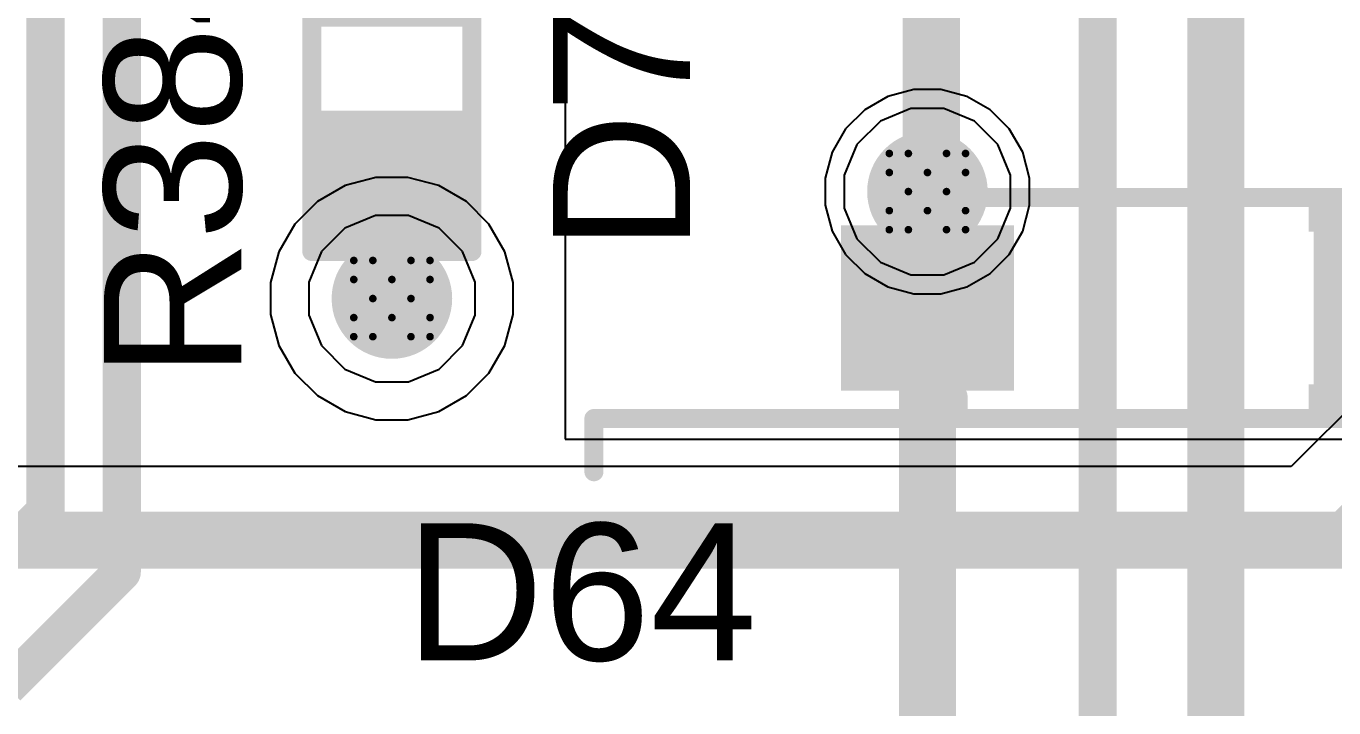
# Model space of a CAD drawing. Header units: inches. Extents: x 0 to 5379, y 0 to 5429.
# Drawn here: x 203.29 to 212, y 129.93 to 134.48 of the extents above; entities that cross this region are included whole.
import ezdxf

# ---------------------------------------------------------------- set-up
doc = ezdxf.new("R2010")
doc.units = ezdxf.units.IN
for name, color, linetype in [('Bottom Layer', 5, 'Continuous'), ('Bottom Solder', 6, 'Continuous'), ('Drill Drawing', 1, 'Continuous'), ('GND01', 16, 'Continuous'), ('GND02', 76, 'Continuous'), ('PWR', 156, 'Continuous'), ('SIG 01', 90, 'Continuous'), ('Top Layer', 1, 'Continuous'), ('Top Overlay', 2, 'Continuous'), ('Top Paste', 8, 'Continuous'), ('Top Solder', 216, 'Continuous'), ('Via Holes', 16, 'Continuous')]:
    doc.layers.add(name, color=color, linetype=linetype)
doc.styles.add('Arial', font='', dxfattribs={"height": 0.2})
doc.styles.get('Arial').set_extended_font_data('Arial')

# ---------------------------------------------------------------- blocks, each defined once
blk = doc.blocks.new('R___0603_387')
at = {"layer": 'Top Layer'}
for points in [[(-0.381, 0.4445), (-0.381, -0.4445), (-1.143, -0.4445), (-1.143, 0.4445)], [(1.143, 0.4445), (1.143, -0.4445), (0.381, -0.4445), (0.381, 0.4445)]]:
    blk.add_hatch(color=1, dxfattribs=at).paths.add_polyline_path(points)
at = {"layer": 'Top Paste'}
for points in [[(-0.381, 0.4445), (-0.381, -0.4445), (-1.143, -0.4445), (-1.143, 0.4445)], [(1.143, 0.4445), (1.143, -0.4445), (0.381, -0.4445), (0.381, 0.4445)]]:
    blk.add_hatch(color=8, dxfattribs=at).paths.add_polyline_path(points)
at = {"layer": 'Top Solder'}
for points in [[(-0.2794, 0.5461), (-0.2794, -0.5461), (-1.2446, -0.5461), (-1.2446, 0.5461)], [(1.2446, 0.5461), (1.2446, -0.5461), (0.2794, -0.5461), (0.2794, 0.5461)]]:
    blk.add_hatch(color=216, dxfattribs=at).paths.add_polyline_path(points)
at = {"layer": 'Top Overlay'}
for points in [[(-1.2192, 0.5334, 0.127, 0.127, 0), (1.2192, 0.5334, 0.127, 0.127, 0)], [(-1.2192, 0.5334, 0.127, 0.127, 0), (-1.2192, -0.5334, 0.127, 0.127, 0)], [(1.2192, 0.5334, 0.127, 0.127, 0), (1.2192, -0.5334, 0.127, 0.127, 0)], [(-1.2192, -0.5334, 0.127, 0.127, 0), (1.2192, -0.5334, 0.127, 0.127, 0)]]:
    blk.add_lwpolyline(points, format="xyseb", dxfattribs=at)
for points in [[(-1.25095, 0.5334, 0.0635, 0.0635, 1), (-1.18745, 0.5334, 0.0635, 0.0635, 1)], [(-1.25095, 0.5334, 0.0635, 0.0635, 1), (-1.18745, 0.5334, 0.0635, 0.0635, 1)], [(1.18745, 0.5334, 0.0635, 0.0635, 1), (1.25095, 0.5334, 0.0635, 0.0635, 1)], [(1.18745, 0.5334, 0.0635, 0.0635, 1), (1.25095, 0.5334, 0.0635, 0.0635, 1)], [(-1.25095, -0.5334, 0.0635, 0.0635, 1), (-1.18745, -0.5334, 0.0635, 0.0635, 1)], [(-1.25095, -0.5334, 0.0635, 0.0635, 1), (-1.18745, -0.5334, 0.0635, 0.0635, 1)], [(1.18745, -0.5334, 0.0635, 0.0635, 1), (1.25095, -0.5334, 0.0635, 0.0635, 1)], [(1.18745, -0.5334, 0.0635, 0.0635, 1), (1.25095, -0.5334, 0.0635, 0.0635, 1)]]:
    blk.add_lwpolyline(points, format="xyseb", close=True, dxfattribs=at)
blk = doc.blocks.new('SOD_123_872')
at = {"layer": 'Top Layer'}
for points in [[(-1.1, 0.45), (-1.1, -0.45), (-2.05, -0.45), (-2.05, 0.45)], [(2.05, 0.45), (2.05, -0.45), (1.1, -0.45), (1.1, 0.45)]]:
    blk.add_hatch(color=1, dxfattribs=at).paths.add_polyline_path(points)
at = {"layer": 'Top Overlay'}
for points in [[(0.9652, 0.508), (2.8194, 0.508), (2.8194, 0.8), (0.9652, 0.8)], [(2.1198, -0.7875), (2.8194, -0.7875), (2.8194, 0.7873), (2.1198, 0.7873)], [(0.9652, -0.8), (2.8194, -0.8), (2.8194, -0.508), (0.9652, -0.508)]]:
    blk.add_hatch(color=2, dxfattribs=at).paths.add_polyline_path(points)
at = {"layer": 'Top Paste'}
for points in [[(-1.1, 0.45), (-1.1, -0.45), (-2.05, -0.45), (-2.05, 0.45)], [(2.05, 0.45), (2.05, -0.45), (1.1, -0.45), (1.1, 0.45)]]:
    blk.add_hatch(color=8, dxfattribs=at).paths.add_polyline_path(points)
at = {"layer": 'Top Solder'}
for points in [[(-0.9984, 0.5516), (-0.9984, -0.5516), (-2.1516, -0.5516), (-2.1516, 0.5516)], [(2.1516, 0.5516), (2.1516, -0.5516), (0.9984, -0.5516), (0.9984, 0.5516)]]:
    blk.add_hatch(color=216, dxfattribs=at).paths.add_polyline_path(points)
at = {"layer": 'Top Overlay'}
for points in [[(-1.3716, 0.5842, 0.127, 0.127, 0), (-1.3716, 0.7366, 0.127, 0.127, 0)], [(-1.3716, 0.7366, 0.127, 0.127, 0), (0.9652, 0.7366, 0.127, 0.127, 0)], [(-1.3716, -0.7366, 0.127, 0.127, 0), (-1.3716, -0.5842, 0.127, 0.127, 0)], [(-1.3716, -0.7366, 0.127, 0.127, 0), (0.9652, -0.7366, 0.127, 0.127, 0)]]:
    blk.add_lwpolyline(points, format="xyseb", dxfattribs=at)
for points in [[(-1.4033, 0.7366, 0.0635, 0.0635, 1), (-1.3398, 0.7366, 0.0635, 0.0635, 1)], [(-1.4033, 0.7366, 0.0635, 0.0635, 1), (-1.3398, 0.7366, 0.0635, 0.0635, 1)], [(0.9335, 0.7366, 0.0635, 0.0635, 1), (0.997, 0.7366, 0.0635, 0.0635, 1)], [(-1.4033, 0.5842, 0.0635, 0.0635, 1), (-1.3398, 0.5842, 0.0635, 0.0635, 1)], [(-1.4033, -0.5842, 0.0635, 0.0635, 1), (-1.3398, -0.5842, 0.0635, 0.0635, 1)], [(-1.4033, -0.7366, 0.0635, 0.0635, 1), (-1.3398, -0.7366, 0.0635, 0.0635, 1)], [(-1.4033, -0.7366, 0.0635, 0.0635, 1), (-1.3398, -0.7366, 0.0635, 0.0635, 1)], [(0.9335, -0.7366, 0.0635, 0.0635, 1), (0.997, -0.7366, 0.0635, 0.0635, 1)]]:
    blk.add_lwpolyline(points, format="xyseb", close=True, dxfattribs=at)

msp = doc.modelspace()

# ---------------------------------------------------------------- hatches: boundary and pattern name
at = {"layer": 'Bottom Layer'}
h = msp.add_hatch(color=5, dxfattribs=at)
edge = h.paths.add_edge_path()
edge.add_arc((209.2958, 133.3755), 0.3, 0, 360)
h = msp.add_hatch(color=5, dxfattribs=at)
edge = h.paths.add_edge_path()
edge.add_arc((205.7279, 132.6625), 0.3, 0, 360)
at = {"layer": 'Bottom Solder'}
h = msp.add_hatch(color=6, dxfattribs=at)
edge = h.paths.add_edge_path()
edge.add_arc((209.2958, 133.3755), 0.4016, 0, 360)
h = msp.add_hatch(color=6, dxfattribs=at)
edge = h.paths.add_edge_path()
edge.add_arc((205.7279, 132.6625), 0.4016, 0, 360)
at = {"layer": 'GND01'}
h = msp.add_hatch(color=16, dxfattribs=at)
edge = h.paths.add_edge_path()
edge.add_arc((209.2958, 133.3755), 0.3, 0, 360)
h = msp.add_hatch(color=16, dxfattribs=at)
edge = h.paths.add_edge_path()
edge.add_arc((205.7279, 132.6625), 0.3, 0, 360)
at = {"layer": 'GND02'}
h = msp.add_hatch(color=76, dxfattribs=at)
edge = h.paths.add_edge_path()
edge.add_arc((209.2958, 133.3755), 0.3, 0, 360)
h = msp.add_hatch(color=76, dxfattribs=at)
edge = h.paths.add_edge_path()
edge.add_arc((205.7279, 132.6625), 0.3, 0, 360)
at = {"layer": 'PWR'}
h = msp.add_hatch(color=156, dxfattribs=at)
edge = h.paths.add_edge_path()
edge.add_arc((209.2958, 133.3755), 0.3, 0, 360)
h = msp.add_hatch(color=156, dxfattribs=at)
edge = h.paths.add_edge_path()
edge.add_arc((205.7279, 132.6625), 0.3, 0, 360)
at = {"layer": 'SIG 01'}
h = msp.add_hatch(color=90, dxfattribs=at)
edge = h.paths.add_edge_path()
edge.add_arc((209.2958, 133.3755), 0.3, 0, 360)
h = msp.add_hatch(color=90, dxfattribs=at)
edge = h.paths.add_edge_path()
edge.add_arc((205.7279, 132.6625), 0.3, 0, 360)
at = {"layer": 'Top Layer'}
h = msp.add_hatch(color=1, dxfattribs=at)
edge = h.paths.add_edge_path()
edge.add_arc((209.2958, 133.3755), 0.3, 0, 360)
h = msp.add_hatch(color=1, dxfattribs=at)
edge = h.paths.add_edge_path()
edge.add_arc((205.7279, 132.6625), 0.3, 0, 360)
at = {"layer": 'Top Solder'}
h = msp.add_hatch(color=216, dxfattribs=at)
edge = h.paths.add_edge_path()
edge.add_arc((209.2958, 133.3755), 0.4016, 0, 360)
h = msp.add_hatch(color=216, dxfattribs=at)
edge = h.paths.add_edge_path()
edge.add_arc((205.7279, 132.6625), 0.4016, 0, 360)
at = {"layer": 'Via Holes'}
h = msp.add_hatch(color=7, dxfattribs=at)
edge = h.paths.add_edge_path()
edge.add_arc((209.2958, 133.3755), 0.15, 0, 360)
h = msp.add_hatch(color=7, dxfattribs=at)
edge = h.paths.add_edge_path()
edge.add_arc((205.7279, 132.6625), 0.15, 0, 360)

# ---------------------------------------------------------------- linework, layer by layer
at = {"layer": 'Bottom Layer'}
for p, q in [((206.883, 147.2946), (206.883, 131.7244)), ((206.883, 147.2946), (206.883, 131.7244)), ((205.6215, 133.4705), (205.416, 133.4154)), ((205.8342, 133.4705), (205.6215, 133.4705)), ((206.0398, 133.4154), (205.8342, 133.4705)), ((205.416, 133.4154), (205.2318, 133.309)), ((206.224, 133.309), (206.0398, 133.4154)), ((205.2318, 133.309), (205.0813, 133.1586)), ((206.3744, 133.1586), (206.224, 133.309)), ((205.0813, 133.1586), (204.9749, 132.9743)), ((206.4808, 132.9743), (206.3744, 133.1586)), ((204.9749, 132.9743), (204.9199, 132.7688)), ((206.5359, 132.7688), (206.4808, 132.9743)), ((204.9199, 132.7688), (204.9199, 132.5561)), ((206.5359, 132.5561), (206.5359, 132.7688)), ((204.9199, 132.5561), (204.9749, 132.3506)), ((206.4808, 132.3506), (206.5359, 132.5561)), ((204.9749, 132.3506), (205.0813, 132.1663)), ((206.3744, 132.1663), (206.4808, 132.3506)), ((205.0813, 132.1663), (205.2318, 132.0159)), ((206.224, 132.0159), (206.3744, 132.1663)), ((205.2318, 132.0159), (205.416, 131.9095)), ((206.0398, 131.9095), (206.224, 132.0159)), ((205.416, 131.9095), (205.6215, 131.8545)), ((205.8342, 131.8545), (206.0398, 131.9095)), ((205.6215, 131.8545), (205.8342, 131.8545)), ((206.883, 131.7244), (244.6274, 131.7244)), ((206.883, 131.7244), (222.1139, 131.7244))]:
    msp.add_line(p, q, dxfattribs=at)
at = {"layer": 'Drill Drawing'}
for points in [[(209.0418, 133.5025, 0.0508, 0.0508, 0), (209.0418, 133.6295, 0.0508, 0.0508, 0)], [(209.0418, 133.6295, 0.0508, 0.0508, 0), (209.1688, 133.6295, 0.0508, 0.0508, 0)], [(209.1688, 133.6295, 0.0508, 0.0508, 0), (209.2958, 133.5025, 0.0508, 0.0508, 0)], [(209.2958, 133.5025, 0.0508, 0.0508, 0), (209.4228, 133.6295, 0.0508, 0.0508, 0)], [(209.4228, 133.6295, 0.0508, 0.0508, 0), (209.5498, 133.6295, 0.0508, 0.0508, 0)], [(209.5498, 133.5025, 0.0508, 0.0508, 0), (209.5498, 133.6295, 0.0508, 0.0508, 0)], [(209.0418, 133.5025, 0.0508, 0.0508, 0), (209.1688, 133.3755, 0.0508, 0.0508, 0)], [(209.4228, 133.3755, 0.0508, 0.0508, 0), (209.5498, 133.5025, 0.0508, 0.0508, 0)], [(209.0418, 133.2485, 0.0508, 0.0508, 0), (209.1688, 133.3755, 0.0508, 0.0508, 0)], [(209.4228, 133.3755, 0.0508, 0.0508, 0), (209.5498, 133.2485, 0.0508, 0.0508, 0)], [(209.0418, 133.1215, 0.0508, 0.0508, 0), (209.0418, 133.2485, 0.0508, 0.0508, 0)], [(209.1688, 133.1215, 0.0508, 0.0508, 0), (209.2958, 133.2485, 0.0508, 0.0508, 0)], [(209.2958, 133.2485, 0.0508, 0.0508, 0), (209.4228, 133.1215, 0.0508, 0.0508, 0)], [(209.5498, 133.1215, 0.0508, 0.0508, 0), (209.5498, 133.2485, 0.0508, 0.0508, 0)], [(209.0418, 133.1215, 0.0508, 0.0508, 0), (209.1688, 133.1215, 0.0508, 0.0508, 0)], [(209.4228, 133.1215, 0.0508, 0.0508, 0), (209.5498, 133.1215, 0.0508, 0.0508, 0)], [(205.4739, 132.7895, 0.0508, 0.0508, 0), (205.4739, 132.9165, 0.0508, 0.0508, 0)], [(205.4739, 132.9165, 0.0508, 0.0508, 0), (205.6009, 132.9165, 0.0508, 0.0508, 0)], [(205.6009, 132.9165, 0.0508, 0.0508, 0), (205.7279, 132.7895, 0.0508, 0.0508, 0)], [(205.7279, 132.7895, 0.0508, 0.0508, 0), (205.8549, 132.9165, 0.0508, 0.0508, 0)], [(205.8549, 132.9165, 0.0508, 0.0508, 0), (205.9819, 132.9165, 0.0508, 0.0508, 0)], [(205.9819, 132.7895, 0.0508, 0.0508, 0), (205.9819, 132.9165, 0.0508, 0.0508, 0)], [(205.4739, 132.7895, 0.0508, 0.0508, 0), (205.6009, 132.6625, 0.0508, 0.0508, 0)], [(205.8549, 132.6625, 0.0508, 0.0508, 0), (205.9819, 132.7895, 0.0508, 0.0508, 0)], [(205.4739, 132.5355, 0.0508, 0.0508, 0), (205.6009, 132.6625, 0.0508, 0.0508, 0)], [(205.8549, 132.6625, 0.0508, 0.0508, 0), (205.9819, 132.5355, 0.0508, 0.0508, 0)], [(205.4739, 132.4085, 0.0508, 0.0508, 0), (205.4739, 132.5355, 0.0508, 0.0508, 0)], [(205.6009, 132.4085, 0.0508, 0.0508, 0), (205.7279, 132.5355, 0.0508, 0.0508, 0)], [(205.7279, 132.5355, 0.0508, 0.0508, 0), (205.8549, 132.4085, 0.0508, 0.0508, 0)], [(205.9819, 132.4085, 0.0508, 0.0508, 0), (205.9819, 132.5355, 0.0508, 0.0508, 0)], [(205.4739, 132.4085, 0.0508, 0.0508, 0), (205.6009, 132.4085, 0.0508, 0.0508, 0)], [(205.8549, 132.4085, 0.0508, 0.0508, 0), (205.9819, 132.4085, 0.0508, 0.0508, 0)]]:
    msp.add_lwpolyline(points, format="xyseb", dxfattribs=at)
for points in [[(209.0291, 133.6295, 0.0254, 0.0254, 1), (209.0545, 133.6295, 0.0254, 0.0254, 1)], [(209.0291, 133.6295, 0.0254, 0.0254, 1), (209.0545, 133.6295, 0.0254, 0.0254, 1)], [(209.1561, 133.6295, 0.0254, 0.0254, 1), (209.1815, 133.6295, 0.0254, 0.0254, 1)], [(209.1561, 133.6295, 0.0254, 0.0254, 1), (209.1815, 133.6295, 0.0254, 0.0254, 1)], [(209.4101, 133.6295, 0.0254, 0.0254, 1), (209.4355, 133.6295, 0.0254, 0.0254, 1)], [(209.4101, 133.6295, 0.0254, 0.0254, 1), (209.4355, 133.6295, 0.0254, 0.0254, 1)], [(209.5371, 133.6295, 0.0254, 0.0254, 1), (209.5625, 133.6295, 0.0254, 0.0254, 1)], [(209.5371, 133.6295, 0.0254, 0.0254, 1), (209.5625, 133.6295, 0.0254, 0.0254, 1)], [(209.0291, 133.5025, 0.0254, 0.0254, 1), (209.0545, 133.5025, 0.0254, 0.0254, 1)], [(209.0291, 133.5025, 0.0254, 0.0254, 1), (209.0545, 133.5025, 0.0254, 0.0254, 1)], [(209.2831, 133.5025, 0.0254, 0.0254, 1), (209.3085, 133.5025, 0.0254, 0.0254, 1)], [(209.2831, 133.5025, 0.0254, 0.0254, 1), (209.3085, 133.5025, 0.0254, 0.0254, 1)], [(209.5371, 133.5025, 0.0254, 0.0254, 1), (209.5625, 133.5025, 0.0254, 0.0254, 1)], [(209.5371, 133.5025, 0.0254, 0.0254, 1), (209.5625, 133.5025, 0.0254, 0.0254, 1)], [(209.1561, 133.3755, 0.0254, 0.0254, 1), (209.1815, 133.3755, 0.0254, 0.0254, 1)], [(209.1561, 133.3755, 0.0254, 0.0254, 1), (209.1815, 133.3755, 0.0254, 0.0254, 1)], [(209.4101, 133.3755, 0.0254, 0.0254, 1), (209.4355, 133.3755, 0.0254, 0.0254, 1)], [(209.4101, 133.3755, 0.0254, 0.0254, 1), (209.4355, 133.3755, 0.0254, 0.0254, 1)], [(209.0291, 133.2485, 0.0254, 0.0254, 1), (209.0545, 133.2485, 0.0254, 0.0254, 1)], [(209.0291, 133.2485, 0.0254, 0.0254, 1), (209.0545, 133.2485, 0.0254, 0.0254, 1)], [(209.2831, 133.2485, 0.0254, 0.0254, 1), (209.3085, 133.2485, 0.0254, 0.0254, 1)], [(209.2831, 133.2485, 0.0254, 0.0254, 1), (209.3085, 133.2485, 0.0254, 0.0254, 1)], [(209.5371, 133.2485, 0.0254, 0.0254, 1), (209.5625, 133.2485, 0.0254, 0.0254, 1)], [(209.5371, 133.2485, 0.0254, 0.0254, 1), (209.5625, 133.2485, 0.0254, 0.0254, 1)], [(209.0291, 133.1215, 0.0254, 0.0254, 1), (209.0545, 133.1215, 0.0254, 0.0254, 1)], [(209.0291, 133.1215, 0.0254, 0.0254, 1), (209.0545, 133.1215, 0.0254, 0.0254, 1)], [(209.1561, 133.1215, 0.0254, 0.0254, 1), (209.1815, 133.1215, 0.0254, 0.0254, 1)], [(209.1561, 133.1215, 0.0254, 0.0254, 1), (209.1815, 133.1215, 0.0254, 0.0254, 1)], [(209.4101, 133.1215, 0.0254, 0.0254, 1), (209.4355, 133.1215, 0.0254, 0.0254, 1)], [(209.4101, 133.1215, 0.0254, 0.0254, 1), (209.4355, 133.1215, 0.0254, 0.0254, 1)], [(209.5371, 133.1215, 0.0254, 0.0254, 1), (209.5625, 133.1215, 0.0254, 0.0254, 1)], [(209.5371, 133.1215, 0.0254, 0.0254, 1), (209.5625, 133.1215, 0.0254, 0.0254, 1)], [(205.4612, 132.9165, 0.0254, 0.0254, 1), (205.4866, 132.9165, 0.0254, 0.0254, 1)], [(205.4612, 132.9165, 0.0254, 0.0254, 1), (205.4866, 132.9165, 0.0254, 0.0254, 1)], [(205.5882, 132.9165, 0.0254, 0.0254, 1), (205.6136, 132.9165, 0.0254, 0.0254, 1)], [(205.5882, 132.9165, 0.0254, 0.0254, 1), (205.6136, 132.9165, 0.0254, 0.0254, 1)], [(205.8422, 132.9165, 0.0254, 0.0254, 1), (205.8676, 132.9165, 0.0254, 0.0254, 1)], [(205.8422, 132.9165, 0.0254, 0.0254, 1), (205.8676, 132.9165, 0.0254, 0.0254, 1)], [(205.9692, 132.9165, 0.0254, 0.0254, 1), (205.9946, 132.9165, 0.0254, 0.0254, 1)], [(205.9692, 132.9165, 0.0254, 0.0254, 1), (205.9946, 132.9165, 0.0254, 0.0254, 1)], [(205.4612, 132.7895, 0.0254, 0.0254, 1), (205.4866, 132.7895, 0.0254, 0.0254, 1)], [(205.4612, 132.7895, 0.0254, 0.0254, 1), (205.4866, 132.7895, 0.0254, 0.0254, 1)], [(205.7152, 132.7895, 0.0254, 0.0254, 1), (205.7406, 132.7895, 0.0254, 0.0254, 1)], [(205.7152, 132.7895, 0.0254, 0.0254, 1), (205.7406, 132.7895, 0.0254, 0.0254, 1)], [(205.9692, 132.7895, 0.0254, 0.0254, 1), (205.9946, 132.7895, 0.0254, 0.0254, 1)], [(205.9692, 132.7895, 0.0254, 0.0254, 1), (205.9946, 132.7895, 0.0254, 0.0254, 1)], [(205.5882, 132.6625, 0.0254, 0.0254, 1), (205.6136, 132.6625, 0.0254, 0.0254, 1)], [(205.5882, 132.6625, 0.0254, 0.0254, 1), (205.6136, 132.6625, 0.0254, 0.0254, 1)], [(205.8422, 132.6625, 0.0254, 0.0254, 1), (205.8676, 132.6625, 0.0254, 0.0254, 1)], [(205.8422, 132.6625, 0.0254, 0.0254, 1), (205.8676, 132.6625, 0.0254, 0.0254, 1)], [(205.4612, 132.5355, 0.0254, 0.0254, 1), (205.4866, 132.5355, 0.0254, 0.0254, 1)], [(205.4612, 132.5355, 0.0254, 0.0254, 1), (205.4866, 132.5355, 0.0254, 0.0254, 1)], [(205.7152, 132.5355, 0.0254, 0.0254, 1), (205.7406, 132.5355, 0.0254, 0.0254, 1)], [(205.7152, 132.5355, 0.0254, 0.0254, 1), (205.7406, 132.5355, 0.0254, 0.0254, 1)], [(205.9692, 132.5355, 0.0254, 0.0254, 1), (205.9946, 132.5355, 0.0254, 0.0254, 1)], [(205.9692, 132.5355, 0.0254, 0.0254, 1), (205.9946, 132.5355, 0.0254, 0.0254, 1)], [(205.4612, 132.4085, 0.0254, 0.0254, 1), (205.4866, 132.4085, 0.0254, 0.0254, 1)], [(205.4612, 132.4085, 0.0254, 0.0254, 1), (205.4866, 132.4085, 0.0254, 0.0254, 1)], [(205.5882, 132.4085, 0.0254, 0.0254, 1), (205.6136, 132.4085, 0.0254, 0.0254, 1)], [(205.5882, 132.4085, 0.0254, 0.0254, 1), (205.6136, 132.4085, 0.0254, 0.0254, 1)], [(205.8422, 132.4085, 0.0254, 0.0254, 1), (205.8676, 132.4085, 0.0254, 0.0254, 1)], [(205.8422, 132.4085, 0.0254, 0.0254, 1), (205.8676, 132.4085, 0.0254, 0.0254, 1)], [(205.9692, 132.4085, 0.0254, 0.0254, 1), (205.9946, 132.4085, 0.0254, 0.0254, 1)], [(205.9692, 132.4085, 0.0254, 0.0254, 1), (205.9946, 132.4085, 0.0254, 0.0254, 1)]]:
    msp.add_lwpolyline(points, format="xyseb", close=True, dxfattribs=at)
at = {"layer": 'GND01'}
for p, q in [((209.1856, 133.9295), (208.982, 133.8452)), ((209.406, 133.9295), (209.1856, 133.9295)), ((209.6096, 133.8452), (209.406, 133.9295)), ((208.982, 133.8452), (208.8261, 133.6893)), ((209.7654, 133.6893), (209.6096, 133.8452)), ((208.8261, 133.6893), (208.7418, 133.4857)), ((209.8498, 133.4857), (209.7654, 133.6893)), ((208.7418, 133.4857), (208.7418, 133.2653)), ((209.8498, 133.2653), (209.8498, 133.4857)), ((208.7418, 133.2653), (208.8261, 133.0617)), ((209.7654, 133.0617), (209.8498, 133.2653)), ((208.8261, 133.0617), (208.982, 132.9058)), ((209.6096, 132.9058), (209.7654, 133.0617)), ((208.982, 132.9058), (209.1856, 132.8215)), ((209.406, 132.8215), (209.6096, 132.9058)), ((209.1856, 132.8215), (209.406, 132.8215))]:
    msp.add_line(p, q, dxfattribs=at)
at = {"layer": 'GND02'}
for p, q in [((209.1856, 133.9295), (208.982, 133.8452)), ((209.406, 133.9295), (209.1856, 133.9295)), ((209.6096, 133.8452), (209.406, 133.9295)), ((208.982, 133.8452), (208.8261, 133.6893)), ((209.7654, 133.6893), (209.6096, 133.8452)), ((208.8261, 133.6893), (208.7418, 133.4857)), ((209.8498, 133.4857), (209.7654, 133.6893)), ((208.7418, 133.4857), (208.7418, 133.2653)), ((209.8498, 133.2653), (209.8498, 133.4857)), ((208.7418, 133.2653), (208.8261, 133.0617)), ((209.7654, 133.0617), (209.8498, 133.2653)), ((208.8261, 133.0617), (208.982, 132.9058)), ((209.6096, 132.9058), (209.7654, 133.0617)), ((208.982, 132.9058), (209.1856, 132.8215)), ((209.406, 132.8215), (209.6096, 132.9058)), ((209.1856, 132.8215), (209.406, 132.8215))]:
    msp.add_line(p, q, dxfattribs=at)
at = {"layer": 'PWR'}
for p, q in [((205.6177, 133.2165), (205.4141, 133.1321)), ((205.8381, 133.2165), (205.6177, 133.2165)), ((206.0417, 133.1321), (205.8381, 133.2165)), ((205.4141, 133.1321), (205.2582, 132.9763)), ((206.1975, 132.9763), (206.0417, 133.1321)), ((205.2582, 132.9763), (205.1739, 132.7727)), ((206.2819, 132.7727), (206.1975, 132.9763)), ((205.1739, 132.7727), (205.1739, 132.5523)), ((206.2819, 132.5523), (206.2819, 132.7727)), ((205.1739, 132.5523), (205.2582, 132.3486)), ((206.1975, 132.3486), (206.2819, 132.5523)), ((212.6044, 132.428), (211.7185, 131.5421)), ((205.2582, 132.3486), (205.4141, 132.1928)), ((206.0417, 132.1928), (206.1975, 132.3486)), ((205.4141, 132.1928), (205.6177, 132.1085)), ((205.8381, 132.1085), (206.0417, 132.1928)), ((205.6177, 132.1085), (205.8381, 132.1085)), ((211.7185, 131.5421), (181.3724, 131.5421))]:
    msp.add_line(p, q, dxfattribs=at)
for points in [[(212.0916, 131.0518, 0.381, 0.381, 0), (213.1529, 132.1131, 0.381, 0.381, 0)], [(180.925, 131.0518, 0.381, 0.381, 0), (212.0916, 131.0518, 0.381, 0.381, 0)]]:
    msp.add_lwpolyline(points, format="xyseb", dxfattribs=at)
msp.add_lwpolyline([(211.9964, 131.0518, 0.1905, 0.1905, 1), (212.1869, 131.0518, 0.1905, 0.1905, 1)], format="xyseb", close=True, dxfattribs=at)
msp.add_lwpolyline([(211.9964, 131.0518, 0.1905, 0.1905, 1), (212.1869, 131.0518, 0.1905, 0.1905, 1)], format="xyseb", close=True, dxfattribs=at)
at = {"layer": 'SIG 01'}
for p, q in [((209.0329, 134.0101), (208.8776, 133.9204)), ((209.2061, 134.0565), (209.0329, 134.0101)), ((209.3854, 134.0565), (209.2061, 134.0565)), ((209.5586, 134.0101), (209.3854, 134.0565)), ((209.7139, 133.9204), (209.5586, 134.0101)), ((208.8776, 133.9204), (208.7508, 133.7936)), ((209.8407, 133.7936), (209.7139, 133.9204)), ((208.7508, 133.7936), (208.6612, 133.6384)), ((209.9304, 133.6384), (209.8407, 133.7936)), ((208.6612, 133.6384), (208.6148, 133.4651)), ((209.9768, 133.4651), (209.9304, 133.6384)), ((208.6148, 133.4651), (208.6148, 133.2858)), ((209.9768, 133.2858), (209.9768, 133.4651)), ((208.6148, 133.2858), (208.6612, 133.1126)), ((209.9304, 133.1126), (209.9768, 133.2858)), ((208.6612, 133.1126), (208.7508, 132.9573)), ((209.8407, 132.9573), (209.9304, 133.1126)), ((208.7508, 132.9573), (208.8776, 132.8306)), ((209.7139, 132.8306), (209.8407, 132.9573)), ((208.8776, 132.8306), (209.0329, 132.7409)), ((209.5586, 132.7409), (209.7139, 132.8306)), ((209.0329, 132.7409), (209.2061, 132.6945)), ((209.2061, 132.6945), (209.3854, 132.6945)), ((209.3854, 132.6945), (209.5586, 132.7409))]:
    msp.add_line(p, q, dxfattribs=at)
at = {"layer": 'Top Layer'}
for points in [[(203.4203, 131.2449, 0.254, 0.254, 0), (203.4203, 139.7719, 0.254, 0.254, 0)], [(203.9283, 130.8397, 0.254, 0.254, 0), (203.9283, 139.5615, 0.254, 0.254, 0)], [(210.4293, 126.978, 0.254, 0.254, 0), (210.4293, 139.1161, 0.254, 0.254, 0)], [(211.2175, 125.0454, 0.381, 0.381, 0), (211.2175, 138.3149, 0.381, 0.381, 0)], [(209.3212, 132.3966, 0.381, 0.381, 0), (209.3212, 135.6198, 0.381, 0.381, 0)], [(205.7279, 132.6625, 0.254, 0.254, 0), (205.7279, 133.4333, 0.254, 0.254, 0)], [(209.2958, 132.3712, 0.381, 0.381, 0), (209.2958, 133.3755, 0.381, 0.381, 0)], [(209.2958, 132.3712, 0.381, 0.381, 0), (209.3212, 132.3966, 0.381, 0.381, 0)], [(209.2958, 129.1226, 0.381, 0.381, 0), (209.2958, 132.3712, 0.381, 0.381, 0)], [(202.8076, 130.6322, 0.254, 0.254, 0), (203.4203, 131.2449, 0.254, 0.254, 0)], [(203.1621, 130.0734, 0.254, 0.254, 0), (203.9283, 130.8397, 0.254, 0.254, 0)]]:
    msp.add_lwpolyline(points, format="xyseb", dxfattribs=at)
for points in [[(205.6644, 133.4333, 0.127, 0.127, 1), (205.7914, 133.4333, 0.127, 0.127, 1)], [(209.2005, 133.3755, 0.1905, 0.1905, 1), (209.391, 133.3755, 0.1905, 0.1905, 1)], [(205.6644, 132.6625, 0.127, 0.127, 1), (205.7914, 132.6625, 0.127, 0.127, 1)], [(209.2005, 132.3712, 0.1905, 0.1905, 1), (209.391, 132.3712, 0.1905, 0.1905, 1)], [(209.2005, 132.3712, 0.1905, 0.1905, 1), (209.391, 132.3712, 0.1905, 0.1905, 1)], [(209.2005, 132.3712, 0.1905, 0.1905, 1), (209.391, 132.3712, 0.1905, 0.1905, 1)], [(209.2259, 132.3966, 0.1905, 0.1905, 1), (209.4164, 132.3966, 0.1905, 0.1905, 1)], [(209.2259, 132.3966, 0.1905, 0.1905, 1), (209.4164, 132.3966, 0.1905, 0.1905, 1)], [(203.3568, 131.2449, 0.127, 0.127, 1), (203.4838, 131.2449, 0.127, 0.127, 1)], [(203.3568, 131.2449, 0.127, 0.127, 1), (203.4838, 131.2449, 0.127, 0.127, 1)], [(203.8648, 130.8397, 0.127, 0.127, 1), (203.9918, 130.8397, 0.127, 0.127, 1)], [(203.8648, 130.8397, 0.127, 0.127, 1), (203.9918, 130.8397, 0.127, 0.127, 1)]]:
    msp.add_lwpolyline(points, format="xyseb", close=True, dxfattribs=at)
at = {"layer": 'Top Overlay'}
for points in [[(207.0738, 131.5082, 0.127, 0.127, 0), (207.0738, 131.8627, 0.127, 0.127, 0)], [(207.0738, 131.8627, 0.127, 0.127, 0), (209.4992, 131.8627, 0.127, 0.127, 0)]]:
    msp.add_lwpolyline(points, format="xyseb", dxfattribs=at)
for points in [[(207.0421, 131.8627, 0.0635, 0.0635, 1), (207.1056, 131.8627, 0.0635, 0.0635, 1)], [(207.0421, 131.8627, 0.0635, 0.0635, 1), (207.1056, 131.8627, 0.0635, 0.0635, 1)], [(209.4674, 131.8627, 0.0635, 0.0635, 1), (209.5309, 131.8627, 0.0635, 0.0635, 1)], [(207.0421, 131.5082, 0.0635, 0.0635, 1), (207.1056, 131.5082, 0.0635, 0.0635, 1)]]:
    msp.add_lwpolyline(points, format="xyseb", close=True, dxfattribs=at)

# ---------------------------------------------------------------- block references
at = {"rotation": 90}
msp.add_blockref('R___0603_387', (205.7279, 134.1953), dxfattribs=at)
msp.add_blockref('SOD_123_872', (210.8708, 132.5993))

# ---------------------------------------------------------------- texts
at = {"layer": 'Top Overlay', "style": 'Arial'}
for s, p in [('D70', (207.7147, 132.9764)), ('R384', (204.7239, 132.1313))]:
    msp.add_text(s, height=0.9144, rotation=90, dxfattribs=at).set_placement(p)
msp.add_text('D64', height=0.9144, dxfattribs=at).set_placement((205.8166, 130.2509))

doc.saveas('drawing.dxf')
